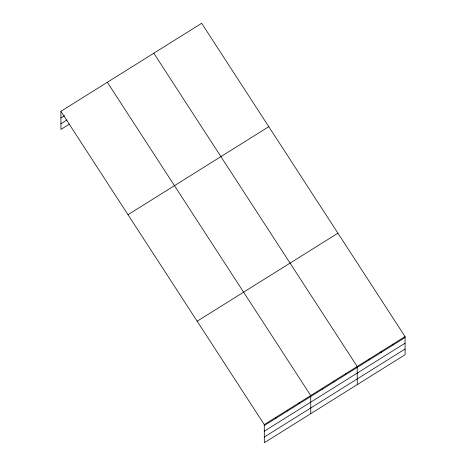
<?xml version="1.0" encoding="UTF-8"?>
<svg xmlns="http://www.w3.org/2000/svg" width="466" height="466" viewBox="0 0 466 466"><rect width="100%" height="100%" fill="white"/><g stroke="black" fill="none" stroke-linecap="round" stroke-linejoin="round"><path stroke-width="0.7" d="M60.889 111.316L201.673 23.3L405.047 336.586L405.111 354.684L264.327 442.7L264.269 424.596L60.889 111.316L60.953 129.414L69.51 124.067M60.912 117.915L64.582 115.626M60.935 123.752L67.046 119.931M128.004 214.698L268.783 126.682M197.153 321.214L337.932 233.198M264.269 424.596L405.047 336.586M264.269 425.54L405.047 337.524M264.292 431.201L405.07 343.186M264.309 437.038L405.088 349.022M153.803 53.223L357.183 366.509L357.247 384.607M107.349 82.272L310.723 395.552L310.787 413.657M393.083 344.065L393.083 345.003M381.112 351.545L381.118 352.488M369.148 359.03L369.154 359.968M345.568 373.767L345.568 374.711M333.953 381.031L333.953 381.969M322.338 388.295L322.344 389.232M299.108 402.816L299.114 403.754M287.493 410.074L287.499 411.018M275.878 417.338L275.884 418.276"/></g></svg>
